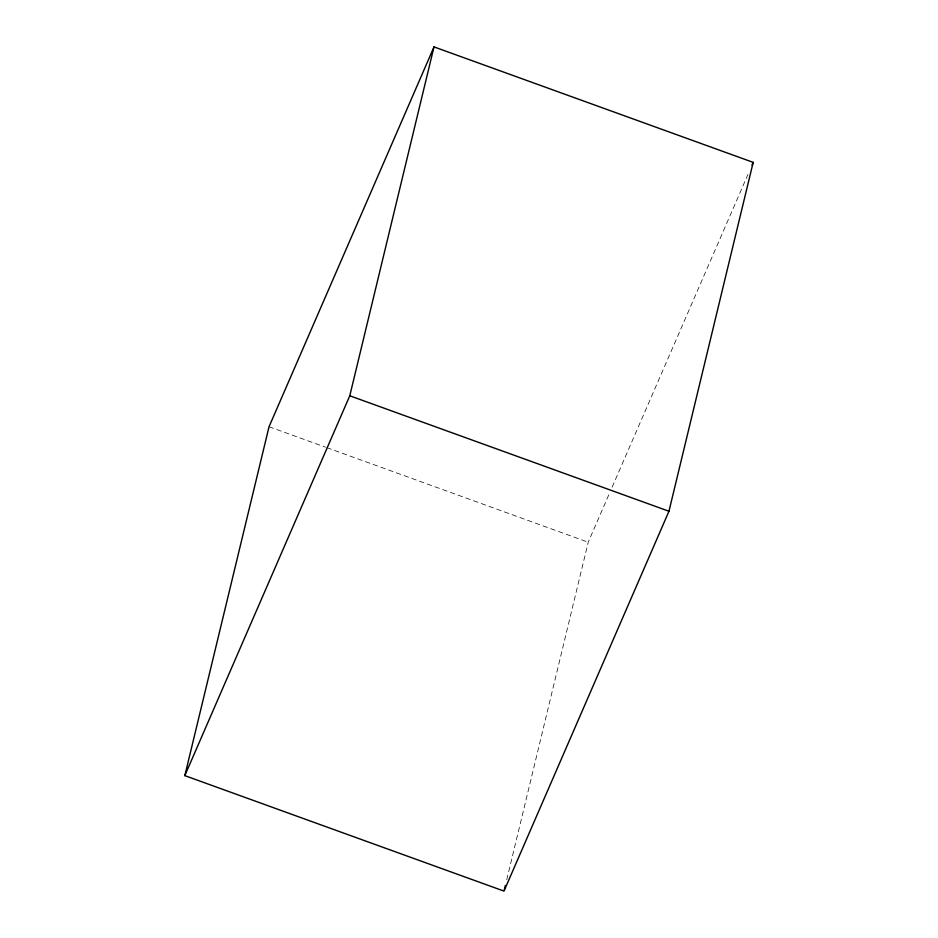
<?xml version="1.0" encoding="UTF-8"?>
<svg xmlns="http://www.w3.org/2000/svg" width="938" height="938" viewBox="0 0 938 938"><rect width="100%" height="100%" fill="white"/><g stroke="black" fill="none" stroke-linecap="round" stroke-linejoin="round"><path stroke-width="0.7" stroke-dasharray="4.69 3.52" d="M506.755 879.703L588.22 542.223L609.782 492.556M612.115 487.185L747.938 174.456M269.042 426.743L325.451 447.156M326.823 447.649L588.22 542.223"/><path stroke-width="1.41" d="M184.821 775.632L269.042 426.743L434.001 46.9L753.179 162.368L668.958 511.257L503.999 891.1L184.821 775.632L349.78 395.777L434.001 46.9M504.339 889.681L505.371 885.402M752.018 165.053L753.179 162.368M349.78 395.777L668.958 511.257"/></g></svg>
